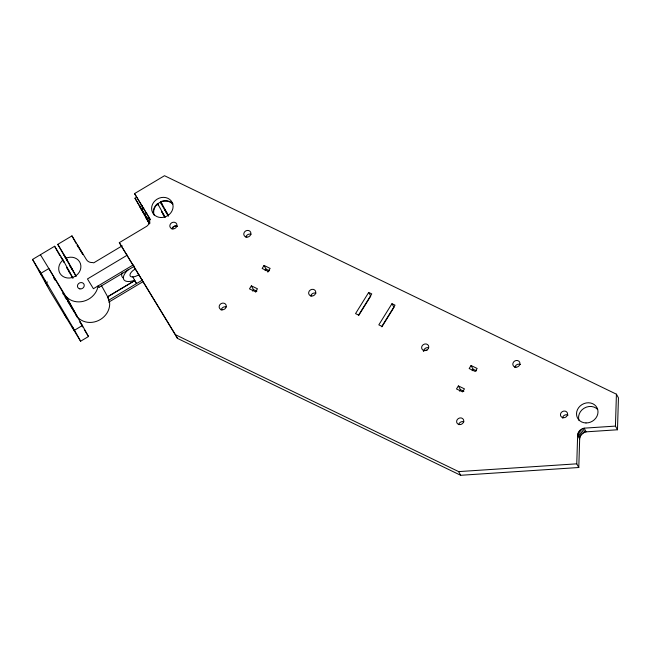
<?xml version="1.0" encoding="UTF-8"?>
<svg xmlns="http://www.w3.org/2000/svg" width="651" height="651" viewBox="0 0 651 651"><rect width="100%" height="100%" fill="white"/><g stroke="black" fill="none" stroke-linecap="round" stroke-linejoin="round"><path stroke-width="0.98" d="M578.788 467.508L576.762 463.829L577.64 435.291C577.779 431.743 580.749 428.887 584.11 428.163L615.439 426.096L617.473 429.774L586.136 431.841C582.775 432.565 579.805 435.421 579.667 438.969L578.788 467.508L460.664 475.287L177.463 338.382L119.312 242.652L146.898 226.174C149.494 224.139 150.82 220.266 149.006 217.304L134.554 193.591L164.508 175.713L616.424 394.189L618.45 397.859L617.473 429.774M615.439 426.096L616.424 394.189M251.359 285.846L249.479 288.873L255.583 291.819L257.462 288.792L251.359 285.846L253.385 289.524L256.876 291.209M267.821 272.134L270.132 268.391L264.037 265.445L262.158 268.472L268.253 271.418M252.45 291.038L253.385 289.524M265.12 270.629L266.064 269.123L264.037 265.445M368.702 292.429L355.544 313.619L358.595 315.092L371.754 293.91L368.702 292.429L370.736 296.107L358.628 315.597M391.975 303.683L378.817 324.865L381.86 326.338L395.027 305.156L391.975 303.683L394.091 307.524M381.893 326.851L393.473 308.2M458.369 385.921L456.489 388.948L462.584 391.894L464.464 388.867L458.369 385.921L460.395 389.599L463.886 391.284M471.047 365.52L469.168 368.547L475.263 371.493L477.142 368.466L471.047 365.52L473.074 369.19L476.556 370.875M459.46 391.105L460.395 389.599M472.13 370.704L473.074 369.19M132.755 276.821L136.498 283.608L134.733 280.605L107.586 296.815L109.645 302.699A18.366 16.332 -28.9 0 1 98.594 320.479A18.366 16.332 -28.9 0 1 78.136 317.737L77.298 317.135L65.946 296.563L66.776 297.165A18.358 16.332 -28.9 0 0 83.645 301.226A18.358 16.332 -28.9 0 0 97.292 289.117L98.106 285.903L99.042 287.197M32.55 259.432L40.98 273.249L48.858 268.537L82.4 325.5L88.487 336.526L80.61 341.23L49.989 291.021L32.55 259.432L54.619 246.249L63.041 260.066L61.764 261.197A11.384 10.123 -28.9 0 0 64.994 277.424A11.384 10.123 -28.9 0 0 80.805 267.976A11.384 10.123 -28.9 0 0 67.802 257.593L66.19 258.178L57.768 244.361L71.952 235.89L86.412 259.594A7.348 6.534 -28.9 0 0 92.507 262.548L93.752 262.825L122.193 245.826M128.662 269.4L127.254 270.645A14.688 6.713 -31.4 0 0 123.755 279.507A14.688 6.713 -31.4 0 0 132.869 280.825L134.619 280.19M149.453 223.879L134.993 198.221L136.661 197.22M139.932 206.692L145.946 216.775L139.932 206.692L142.081 205.407M141.226 209.044L143.383 207.759M141.641 209.378L143.79 208.092M144.644 214.423L146.792 213.137M146.353 218.793L148.859 217.304M149.413 223.529L146.906 219.33L148.338 218.476M45.936 282.933L44.618 280.63L47.718 285.813L45.936 282.933L47.507 281.989M127.295 255.143L87.462 278.945L93.41 288.71L133.243 264.908M98.919 287.384L134.497 266.129M134.733 280.605L107.586 296.823L108.571 298.443L101.312 285.293M108.636 300.266L142.536 280.011M108.709 302.178L143.342 281.484M80.61 341.23L74.523 330.212L82.4 325.5M119.312 242.652L175.436 334.704L458.638 471.609L576.762 463.829M266.064 269.123L269.547 270.808M66.687 267.447L67.785 269.188M77.314 245.028L82.897 254.443L81.196 251.75M63.904 262.052L62.317 259.464M81.684 324.898L82.164 325.63L81.701 324.8M157.794 204.471L158.567 205.643M168.43 216.213L160.374 202.437M161.928 212.006L164.353 216.132L162.563 213.251M163.173 214.643L164.752 217.231M150.007 219.281L134.554 193.591M134.993 198.221L149.453 221.934A7.348 6.534 -28.9 0 1 150.023 223.171M75.972 276.162L57.768 244.361M68.607 271.142L72.822 278.05M40.427 254.72L65.946 296.563M62.724 293.227L63.765 294.936M64.807 296.644L66.369 299.2M67.411 300.908L72.09 308.598M73.132 310.307L74.173 312.008M75.736 314.571L77.298 317.135M81.627 325.272L82.685 327.005M84.264 329.601L88.487 336.526M81.497 324.589L81.074 323.889M160.504 201.851L161.822 203.958L160.74 202.054M54.277 279.002L54.725 279.735M53.602 277.66L54.057 278.425M67.997 269.75L69.787 272.631L68.241 269.953M149.323 223.033L145.612 216.978L146.906 219.33M79.186 248.389L80.691 250.912M81.025 323.661L81.497 324.45M40.98 273.249L74.523 330.212M54.513 279.198L54.928 279.906M80.382 322.717C81.448 324.296 78.991 320.308 80.276 322.546M161.741 211.844L162.123 212.503M61.878 258.716L61.007 257.161L64.01 262.141M158.006 204.642L158.339 205.228M67.175 268.342L66.719 267.528M584.11 428.163L586.136 431.841M582.783 428.578L584.81 432.256M581.4 429.245L583.426 432.915M580.163 430.148L582.189 433.818M579.13 431.255L581.156 434.933M578.34 432.524L580.375 436.194M577.836 433.883L579.87 437.562M577.64 435.291L579.667 438.969M458.638 471.609L460.664 475.287M168.332 215.4L160.756 201.68L162.368 201.094A11.384 10.123 -28.9 0 1 172.824 203.608M165.175 217.279L157.607 203.568L156.33 204.699A11.384 10.123 -28.9 0 0 153.514 214.35M149.006 217.304L150.226 219.501M175.436 334.704L177.463 338.382M77.323 245.142L78.185 246.713M71.952 235.89L76.208 243.604M77.16 245.313L78.104 247.03M66.19 258.178L76.134 276.187M63.041 260.066L72.977 278.067M54.619 246.249L59.819 255.672M66.19 296.408L77.55 316.988M245.858 237.143A3.67 3.263 -28.9 0 1 251.083 234.336M221.177 310.177A3.67 3.263 -28.9 0 1 226.125 306.906M255.778 292.047A51.413 19.888 -64.2 0 1 256.689 290.379M423.223 350.865A27.545 10.652 -64.2 0 1 426.983 350.271M172.157 228.639A3.491 3.1 -28.9 0 1 177.202 226.377M123.324 277.977A14.688 6.713 -31.4 0 1 122.119 272.769M138.85 274.641A7.34 3.353 -31.4 0 1 134.236 276.74L131.648 276.878A7.34 3.353 -31.4 0 1 130.371 273.607A7.34 3.353 -31.4 0 1 135.628 268.814M171.905 228.94A3.67 3.263 -28.9 0 1 177.446 226.279M310.722 296.05A3.67 3.263 -28.9 0 1 315.947 293.243M423.638 351.353A3.67 3.263 -28.9 0 1 428.594 347.74M562.472 418.121A3.67 3.263 -28.9 0 1 568.054 415.118M154.149 215.155A11.018 9.798 -28.9 0 1 159.275 202.754A11.018 9.798 -28.9 0 1 172.751 204.04M579.064 420.57A11.018 9.798 -28.9 0 1 584.191 408.169A11.018 9.798 -28.9 0 1 597.659 409.455M514.851 367.555A3.67 3.263 -28.9 0 1 520.442 364.552M458.695 424.631A3.67 3.263 -28.9 0 1 463.919 421.824M167.502 214.244L164.402 209.061L167.502 214.244M67.256 260.457L64.189 255.363L67.256 260.457M72.936 270.743L69.836 265.559L72.936 270.743M42.046 275.528L38.946 270.344L42.046 275.528M64.311 313.896L66.63 317.786L64.311 313.896M71.968 326.452L74.279 330.342L71.968 326.452M79.878 288.889A3.491 3.1 -28.9 0 0 84.166 284.707A3.491 3.1 -28.9 0 0 78.519 283.649A3.491 3.1 -28.9 0 0 79.878 288.889M172.971 228.924A3.67 3.263 -28.9 0 0 176.69 223.936A3.67 3.263 -28.9 0 0 170.529 223.822A3.67 3.263 -28.9 0 0 172.971 228.924M311.788 296.034A3.67 3.263 -28.9 0 0 315.507 291.046A3.67 3.263 -28.9 0 0 309.347 290.932A3.67 3.263 -28.9 0 0 311.788 296.034M424.769 350.653A3.67 3.263 -28.9 0 0 428.488 345.665A3.67 3.263 -28.9 0 0 422.328 345.551A3.67 3.263 -28.9 0 0 424.769 350.653M563.587 417.763A3.67 3.263 -28.9 0 0 567.306 412.775A3.67 3.263 -28.9 0 0 561.146 412.661A3.67 3.263 -28.9 0 0 563.587 417.763M161.074 217.54A11.018 9.798 -28.9 0 0 172.23 202.575A11.018 9.798 -28.9 0 0 153.75 202.225A11.018 9.798 -28.9 0 0 161.074 217.54M585.99 422.955A11.018 9.798 -28.9 0 0 597.138 407.99A11.018 9.798 -28.9 0 0 578.658 407.64A11.018 9.798 -28.9 0 0 585.99 422.955M246.924 237.127A3.67 3.263 -28.9 0 0 250.643 232.138A3.67 3.263 -28.9 0 0 244.483 232.025A3.67 3.263 -28.9 0 0 246.924 237.127M515.966 367.197A3.67 3.263 -28.9 0 0 519.685 362.2A3.67 3.263 -28.9 0 0 513.525 362.086A3.67 3.263 -28.9 0 0 515.966 367.197M459.761 424.615A3.67 3.263 -28.9 0 0 463.479 419.626A3.67 3.263 -28.9 0 0 457.319 419.513A3.67 3.263 -28.9 0 0 459.761 424.615M222.292 309.819A3.67 3.263 -28.9 0 0 226.011 304.831A3.67 3.263 -28.9 0 0 219.851 304.717A3.67 3.263 -28.9 0 0 222.292 309.819"/></g></svg>
